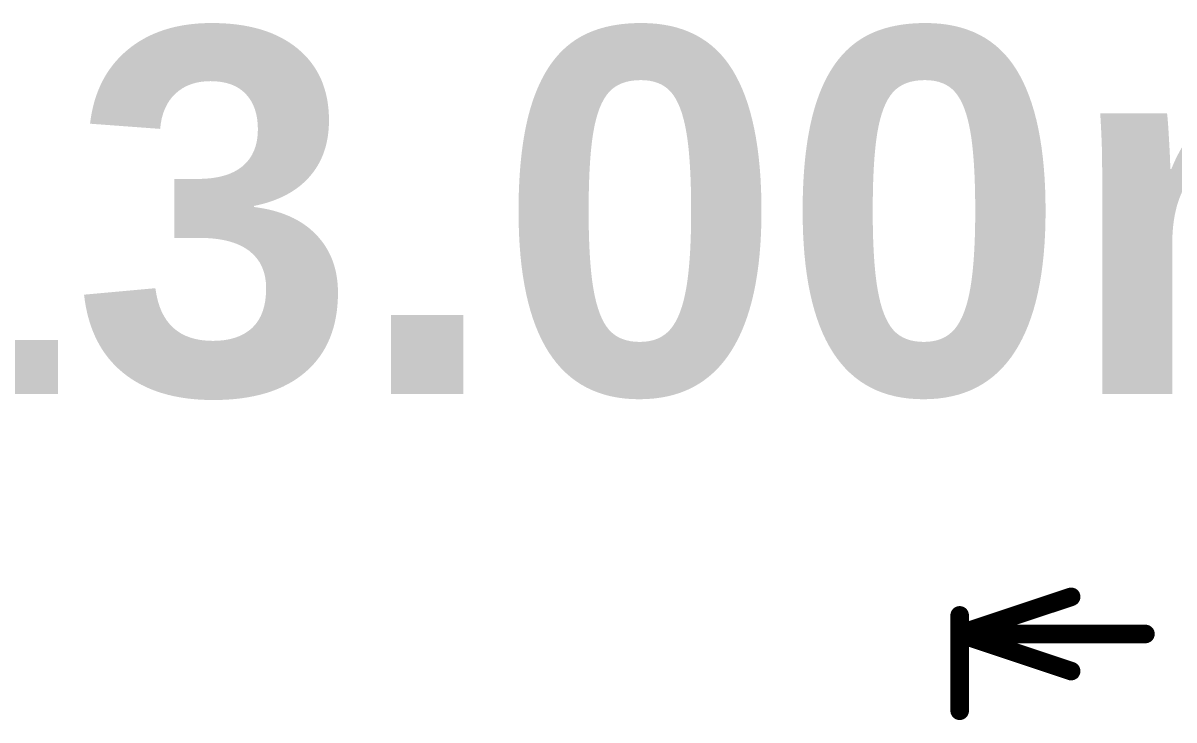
# Model space of a CAD drawing. Header units: inches. Extents: x -14.1 to 26.4, y -2.7 to 26.9.
# Drawn here: x 0.19 to 15.93, y 14.19 to 23.72 of the extents above; entities that cross this region are included whole.
import ezdxf

# ---------------------------------------------------------------- set-up
doc = ezdxf.new("R2010")
doc.units = ezdxf.units.IN
doc.layers.add('Top Overlay', color=2, linetype='Continuous')
doc.styles.add('Arial_Bold', font='', dxfattribs={"height": 0.2})
doc.styles.get('Arial_Bold').set_extended_font_data('Arial', bold=True)

msp = doc.modelspace()

# ---------------------------------------------------------------- linework, layer by layer
at = {"layer": 'Top Overlay', "const_width": 0.254}
for points in [[(13, 15.367), (14.524, 15.875)], [(13, 14.317), (13, 15.621)], [(13, 15.367), (14.524, 14.859)], [(13, 15.367), (15.54, 15.367)]]:
    msp.add_lwpolyline(points, dxfattribs=at)
at = {"layer": 'Top Overlay', "const_width": 0.127}
for points in [[(14.46, 15.875, 1), (14.587, 15.875, 1)], [(12.936, 15.621, 1), (13.063, 15.621, 1)], [(12.936, 15.367, 1), (13.063, 15.367, 1)], [(12.936, 15.367, 1), (13.063, 15.367, 1)], [(12.936, 15.367, 1), (13.063, 15.367, 1)], [(15.476, 15.367, 1), (15.603, 15.367, 1)], [(14.46, 14.859, 1), (14.587, 14.859, 1)], [(12.936, 14.317, 1), (13.063, 14.317, 1)]]:
    msp.add_lwpolyline(points, format="xyb", close=True, dxfattribs=at)

# ---------------------------------------------------------------- texts
at = {"layer": 'Top Overlay', "style": 'Arial_Bold'}
msp.add_text('13.00mm', height=5, dxfattribs=at).set_placement((-3.017, 18.648))

doc.saveas('drawing.dxf')
